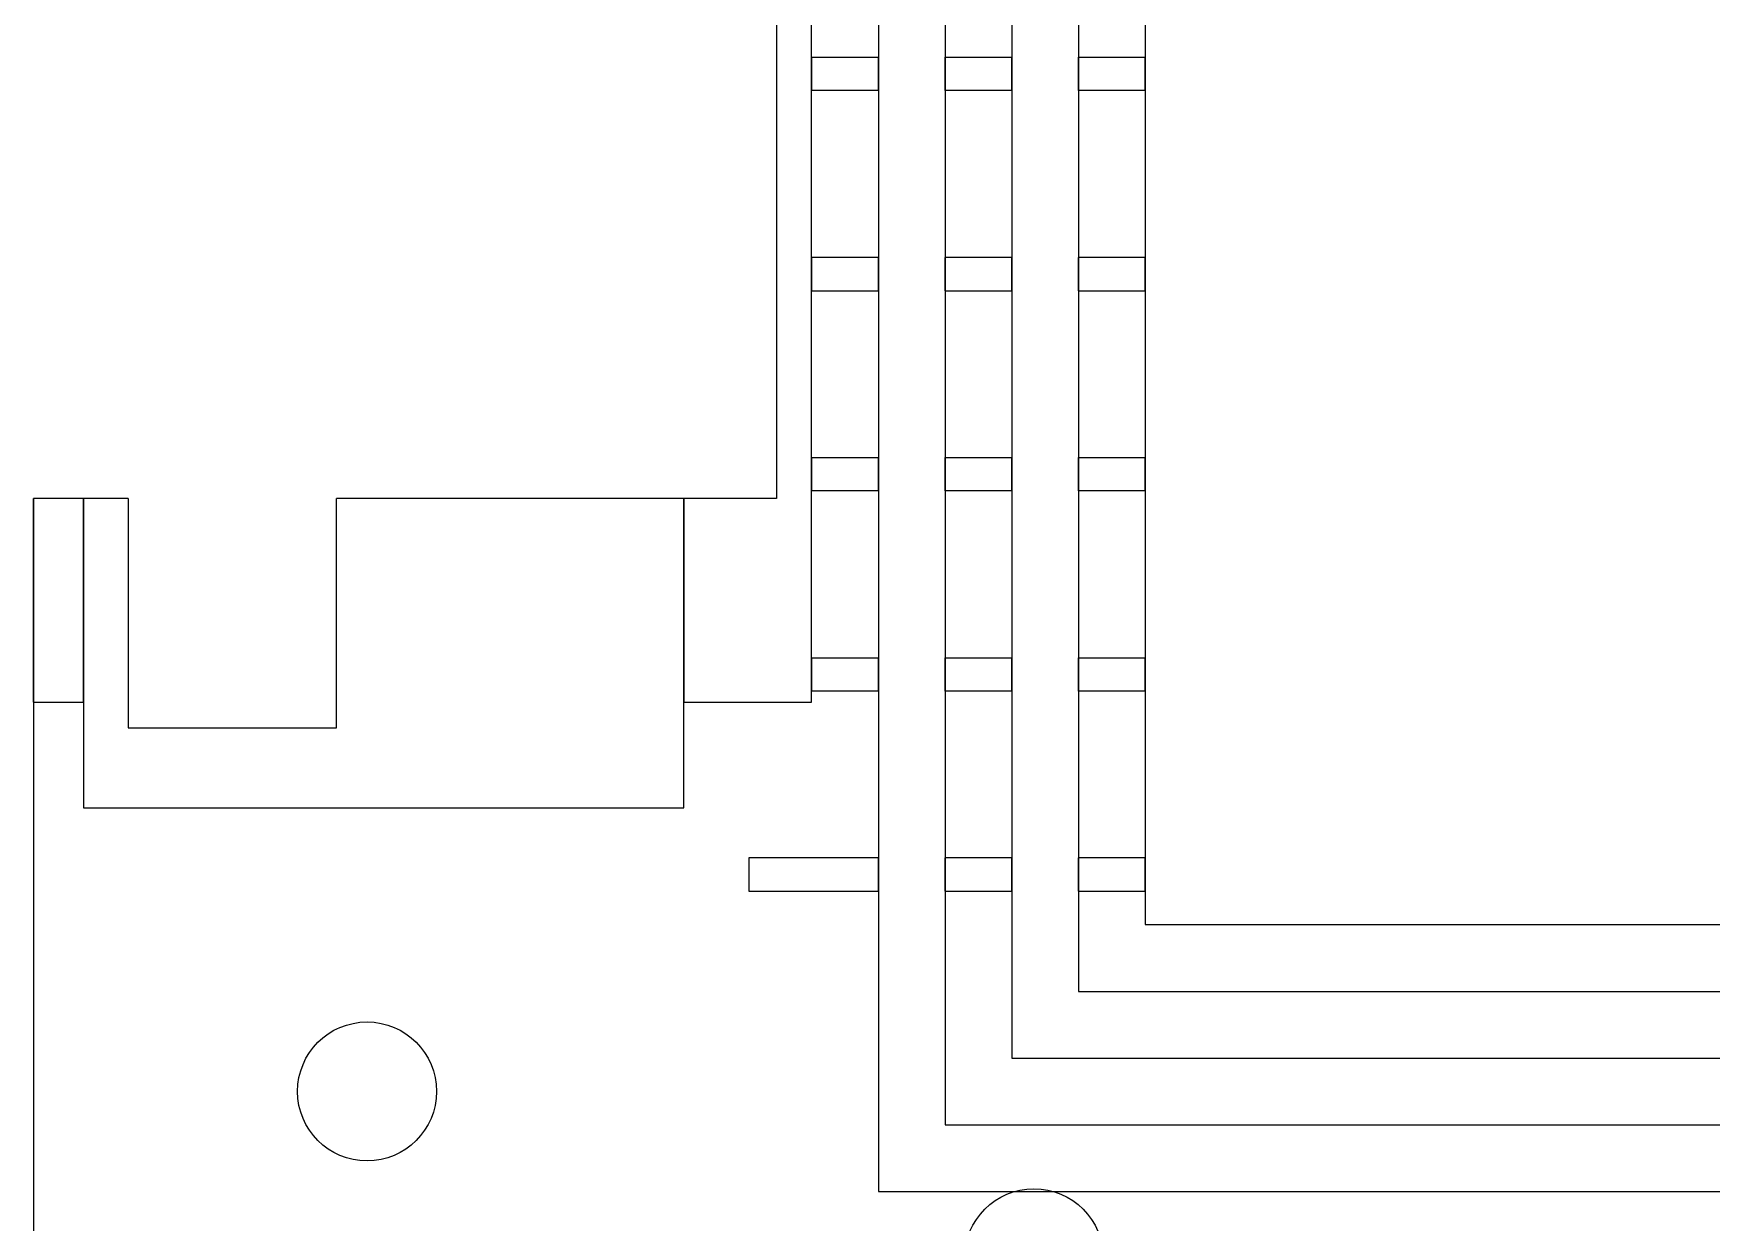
# Model space of a CAD drawing. Header units: millimetres. Extents: x -35 to 26, y -14 to 63.
# Drawn here: x -35 to -4.81, y 17.64 to 39.03 of the extents above; entities that cross this region are included whole.
import ezdxf

# ---------------------------------------------------------------- set-up
doc = ezdxf.new("R2010")
doc.units = ezdxf.units.MM
doc.layers.add('Body', color=7, linetype='CONTINUOUS')

msp = doc.modelspace()

# ---------------------------------------------------------------- linework, layer by layer
at = {"layer": 'Body'}
for p, q in [((-19.8, 57.8), (-19.8, 18.2)), ((-19.8, 57.8), (-19.8, 18.2)), ((-19.8, 57.8, 14), (-19.8, 18.2, 14)), ((-19.8, 57.8, 14), (-19.8, 18.2, 14)), ((-18.6, 56.6, 14), (-18.6, 19.4, 14)), ((-18.6, 56.6), (-18.6, 19.4)), ((-18.6, 56.6, 14), (-18.6, 19.4, 14)), ((-18.6, 56.6), (-18.6, 19.4)), ((-17.4, 55.4), (-17.4, 20.6)), ((-17.4, 55.4), (-17.4, 20.6)), ((-17.4, 55.4, 14), (-17.4, 20.6, 14)), ((-17.4, 55.4, 14), (-17.4, 20.6, 14)), ((-16.2, 54.2), (-16.2, 21.8)), ((-16.2, 54.2, 14), (-16.2, 21.8, 14)), ((-16.2, 54.2), (-16.2, 21.8)), ((-16.2, 54.2, 14), (-16.2, 21.8, 14)), ((-15, 53, 14), (-15, 23, 14)), ((-15, 53), (-15, 23)), ((-15, 53, 14), (-15, 23, 14)), ((-15, 53), (-15, 23)), ((-21, 27), (-21, 49)), ((-21, 27), (-21, 49)), ((-21, 27, 22), (-21, 49, 22)), ((-21, 27, 22), (-21, 49, 22)), ((-21.6302, 44.8739, 27), (-21.6302, 30.6658, 27)), ((-21.6302, 44.8739, 22), (-21.6302, 30.6658, 22)), ((-21.6302, 44.8739, 27), (-21.6302, 30.6658, 27)), ((-21.6302, 44.8739, 22), (-21.6302, 30.6658, 22)), ((-21, 38.6, 7), (-21, 38, 7)), ((-21, 38.6, 7), (-21, 38.6, 2)), ((-21, 38.6, 2), (-21, 38, 2)), ((-21, 38.6, 7), (-19.8, 38.6, 7)), ((-21, 38.6, 7), (-21, 38, 7)), ((-21, 38.6, 2), (-19.8, 38.6, 2)), ((-21, 38.6, 7), (-19.8, 38.6, 7)), ((-21, 38.6, 7), (-21, 38.6, 2)), ((-21, 38.6, 2), (-19.8, 38.6, 2)), ((-21, 38.6, 2), (-21, 38, 2)), ((-19.8, 38, 2), (-19.8, 38.6, 2)), ((-19.8, 38.6, 2), (-19.8, 38.6, 7)), ((-19.8, 38, 7), (-19.8, 38.6, 7)), ((-19.8, 38, 7), (-19.8, 38.6, 7)), ((-19.8, 38.6, 2), (-19.8, 38.6, 7)), ((-19.8, 38, 2), (-19.8, 38.6, 2)), ((-18.6, 38, 2), (-18.6, 38.6, 2)), ((-18.6, 38.6, 2), (-18.6, 38.6, 7)), ((-18.6, 38, 7), (-18.6, 38.6, 7)), ((-18.6, 38.6, 2), (-17.4, 38.6, 2)), ((-18.6, 38, 2), (-18.6, 38.6, 2)), ((-18.6, 38.6, 2), (-17.4, 38.6, 2)), ((-18.6, 38.6, 7), (-17.4, 38.6, 7)), ((-18.6, 38.6, 2), (-18.6, 38.6, 7)), ((-18.6, 38.6, 7), (-17.4, 38.6, 7)), ((-18.6, 38, 7), (-18.6, 38.6, 7)), ((-17.4, 38, 2), (-17.4, 38.6, 2)), ((-17.4, 38.6, 2), (-17.4, 38.6, 7)), ((-17.4, 38, 7), (-17.4, 38.6, 7)), ((-17.4, 38, 2), (-17.4, 38.6, 2)), ((-17.4, 38.6, 2), (-17.4, 38.6, 7)), ((-17.4, 38, 7), (-17.4, 38.6, 7)), ((-16.2, 38.6, 2), (-15, 38.6, 2)), ((-16.2, 38, 2), (-16.2, 38.6, 2)), ((-16.2, 38.6, 2), (-15, 38.6, 2)), ((-16.2, 38.6, 7), (-15, 38.6, 7)), ((-16.2, 38.6, 2), (-16.2, 38.6, 7)), ((-16.2, 38.6, 7), (-15, 38.6, 7)), ((-16.2, 38, 7), (-16.2, 38.6, 7)), ((-16.2, 38, 2), (-16.2, 38.6, 2)), ((-16.2, 38.6, 2), (-16.2, 38.6, 7)), ((-16.2, 38, 7), (-16.2, 38.6, 7)), ((-15, 38, 2), (-15, 38.6, 2)), ((-15, 38.6, 2), (-15, 38.6, 7)), ((-15, 38, 7), (-15, 38.6, 7)), ((-15, 38, 2), (-15, 38.6, 2)), ((-15, 38.6, 2), (-15, 38.6, 7)), ((-15, 38, 7), (-15, 38.6, 7)), ((-21, 38, 2), (-21, 38, 7)), ((-19.8, 38, 2), (-21, 38, 2)), ((-21, 38, 2), (-21, 38, 7)), ((-19.8, 38, 7), (-21, 38, 7)), ((-19.8, 38, 7), (-21, 38, 7)), ((-19.8, 38, 2), (-21, 38, 2)), ((-19.8, 38, 7), (-19.8, 38, 2)), ((-19.8, 38, 7), (-19.8, 38, 2)), ((-18.6, 38, 7), (-18.6, 38, 2)), ((-17.4, 38, 2), (-18.6, 38, 2)), ((-18.6, 38, 7), (-18.6, 38, 2)), ((-17.4, 38, 7), (-18.6, 38, 7)), ((-17.4, 38, 2), (-18.6, 38, 2)), ((-17.4, 38, 7), (-18.6, 38, 7)), ((-17.4, 38, 7), (-17.4, 38, 2)), ((-17.4, 38, 7), (-17.4, 38, 2)), ((-15, 38, 2), (-16.2, 38, 2)), ((-16.2, 38, 7), (-16.2, 38, 2)), ((-15, 38, 7), (-16.2, 38, 7)), ((-15, 38, 2), (-16.2, 38, 2)), ((-15, 38, 7), (-16.2, 38, 7)), ((-16.2, 38, 7), (-16.2, 38, 2)), ((-15, 38, 7), (-15, 38, 2)), ((-15, 38, 7), (-15, 38, 2)), ((-21, 35, 7), (-21, 34.4, 7)), ((-21, 35, 2), (-21, 35, 7)), ((-21, 35, 2), (-21, 34.4, 2)), ((-19.8, 35, 7), (-21, 35, 7)), ((-21, 35, 7), (-21, 34.4, 7)), ((-19.8, 35, 2), (-21, 35, 2)), ((-21, 35, 2), (-21, 35, 7)), ((-19.8, 35, 7), (-21, 35, 7)), ((-19.8, 35, 2), (-21, 35, 2)), ((-21, 35, 2), (-21, 34.4, 2)), ((-19.8, 34.4, 2), (-19.8, 35, 2)), ((-19.8, 35, 7), (-19.8, 35, 2)), ((-19.8, 34.4, 7), (-19.8, 35, 7)), ((-19.8, 34.4, 7), (-19.8, 35, 7)), ((-19.8, 35, 7), (-19.8, 35, 2)), ((-19.8, 34.4, 2), (-19.8, 35, 2)), ((-18.6, 34.4, 2), (-18.6, 35, 2)), ((-18.6, 35, 7), (-18.6, 35, 2)), ((-18.6, 34.4, 7), (-18.6, 35, 7)), ((-17.4, 35, 2), (-18.6, 35, 2)), ((-18.6, 34.4, 2), (-18.6, 35, 2)), ((-17.4, 35, 2), (-18.6, 35, 2)), ((-18.6, 35, 7), (-18.6, 35, 2)), ((-17.4, 35, 7), (-18.6, 35, 7)), ((-17.4, 35, 7), (-18.6, 35, 7)), ((-18.6, 34.4, 7), (-18.6, 35, 7)), ((-17.4, 34.4, 2), (-17.4, 35, 2)), ((-17.4, 35, 7), (-17.4, 35, 2)), ((-17.4, 34.4, 7), (-17.4, 35, 7)), ((-17.4, 34.4, 2), (-17.4, 35, 2)), ((-17.4, 35, 7), (-17.4, 35, 2)), ((-17.4, 34.4, 7), (-17.4, 35, 7)), ((-15, 35, 2), (-16.2, 35, 2)), ((-16.2, 34.4, 2), (-16.2, 35, 2)), ((-15, 35, 2), (-16.2, 35, 2)), ((-16.2, 35, 7), (-16.2, 35, 2)), ((-15, 35, 7), (-16.2, 35, 7)), ((-15, 35, 7), (-16.2, 35, 7)), ((-16.2, 34.4, 7), (-16.2, 35, 7)), ((-16.2, 34.4, 2), (-16.2, 35, 2)), ((-16.2, 35, 7), (-16.2, 35, 2)), ((-16.2, 34.4, 7), (-16.2, 35, 7)), ((-15, 34.4, 2), (-15, 35, 2)), ((-15, 35, 7), (-15, 35, 2)), ((-15, 34.4, 7), (-15, 35, 7)), ((-15, 34.4, 2), (-15, 35, 2)), ((-15, 35, 7), (-15, 35, 2)), ((-15, 34.4, 7), (-15, 35, 7)), ((-21, 34.4, 7), (-21, 34.4, 2)), ((-21, 34.4, 7), (-19.8, 34.4, 7)), ((-21, 34.4, 2), (-19.8, 34.4, 2)), ((-21, 34.4, 2), (-19.8, 34.4, 2)), ((-21, 34.4, 7), (-19.8, 34.4, 7)), ((-21, 34.4, 7), (-21, 34.4, 2)), ((-19.8, 34.4, 2), (-19.8, 34.4, 7)), ((-19.8, 34.4, 2), (-19.8, 34.4, 7)), ((-18.6, 34.4, 2), (-18.6, 34.4, 7)), ((-18.6, 34.4, 2), (-17.4, 34.4, 2)), ((-18.6, 34.4, 7), (-17.4, 34.4, 7)), ((-18.6, 34.4, 2), (-17.4, 34.4, 2)), ((-18.6, 34.4, 7), (-17.4, 34.4, 7)), ((-18.6, 34.4, 2), (-18.6, 34.4, 7)), ((-17.4, 34.4, 2), (-17.4, 34.4, 7)), ((-17.4, 34.4, 2), (-17.4, 34.4, 7)), ((-16.2, 34.4, 2), (-15, 34.4, 2)), ((-16.2, 34.4, 7), (-15, 34.4, 7)), ((-16.2, 34.4, 2), (-15, 34.4, 2)), ((-16.2, 34.4, 7), (-15, 34.4, 7)), ((-16.2, 34.4, 2), (-16.2, 34.4, 7)), ((-16.2, 34.4, 2), (-16.2, 34.4, 7)), ((-15, 34.4, 2), (-15, 34.4, 7)), ((-15, 34.4, 2), (-15, 34.4, 7)), ((-21, 31.4, 7), (-21, 30.8, 7)), ((-21, 31.4, 7), (-21, 31.4, 2)), ((-21, 31.4, 2), (-21, 30.8, 2)), ((-21, 31.4, 7), (-19.8, 31.4, 7)), ((-21, 31.4, 7), (-21, 30.8, 7)), ((-21, 31.4, 2), (-19.8, 31.4, 2)), ((-21, 31.4, 7), (-19.8, 31.4, 7)), ((-21, 31.4, 7), (-21, 31.4, 2)), ((-21, 31.4, 2), (-19.8, 31.4, 2)), ((-21, 31.4, 2), (-21, 30.8, 2)), ((-19.8, 30.8, 2), (-19.8, 31.4, 2)), ((-19.8, 31.4, 2), (-19.8, 31.4, 7)), ((-19.8, 30.8, 7), (-19.8, 31.4, 7)), ((-19.8, 30.8, 7), (-19.8, 31.4, 7)), ((-19.8, 31.4, 2), (-19.8, 31.4, 7)), ((-19.8, 30.8, 2), (-19.8, 31.4, 2)), ((-18.6, 30.8, 2), (-18.6, 31.4, 2)), ((-18.6, 31.4, 2), (-18.6, 31.4, 7)), ((-18.6, 30.8, 7), (-18.6, 31.4, 7)), ((-18.6, 31.4, 2), (-17.4, 31.4, 2)), ((-18.6, 30.8, 2), (-18.6, 31.4, 2)), ((-18.6, 31.4, 2), (-17.4, 31.4, 2)), ((-18.6, 31.4, 7), (-17.4, 31.4, 7)), ((-18.6, 31.4, 2), (-18.6, 31.4, 7)), ((-18.6, 31.4, 7), (-17.4, 31.4, 7)), ((-18.6, 30.8, 7), (-18.6, 31.4, 7)), ((-17.4, 30.8, 2), (-17.4, 31.4, 2)), ((-17.4, 31.4, 2), (-17.4, 31.4, 7)), ((-17.4, 30.8, 7), (-17.4, 31.4, 7)), ((-17.4, 30.8, 2), (-17.4, 31.4, 2)), ((-17.4, 31.4, 2), (-17.4, 31.4, 7)), ((-17.4, 30.8, 7), (-17.4, 31.4, 7)), ((-16.2, 31.4, 2), (-15, 31.4, 2)), ((-16.2, 30.8, 2), (-16.2, 31.4, 2)), ((-16.2, 31.4, 2), (-15, 31.4, 2)), ((-16.2, 31.4, 7), (-15, 31.4, 7)), ((-16.2, 31.4, 2), (-16.2, 31.4, 7)), ((-16.2, 31.4, 7), (-15, 31.4, 7)), ((-16.2, 30.8, 7), (-16.2, 31.4, 7)), ((-16.2, 30.8, 2), (-16.2, 31.4, 2)), ((-16.2, 31.4, 2), (-16.2, 31.4, 7)), ((-16.2, 30.8, 7), (-16.2, 31.4, 7)), ((-15, 30.8, 2), (-15, 31.4, 2)), ((-15, 31.4, 2), (-15, 31.4, 7)), ((-15, 30.8, 7), (-15, 31.4, 7)), ((-15, 30.8, 2), (-15, 31.4, 2)), ((-15, 31.4, 2), (-15, 31.4, 7)), ((-15, 30.8, 7), (-15, 31.4, 7)), ((-21, 30.8, 2), (-21, 30.8, 7)), ((-19.8, 30.8, 2), (-21, 30.8, 2)), ((-21, 30.8, 2), (-21, 30.8, 7)), ((-19.8, 30.8, 7), (-21, 30.8, 7)), ((-19.8, 30.8, 7), (-21, 30.8, 7)), ((-19.8, 30.8, 2), (-21, 30.8, 2)), ((-19.8, 30.8, 7), (-19.8, 30.8, 2)), ((-19.8, 30.8, 7), (-19.8, 30.8, 2)), ((-18.6, 30.8, 7), (-18.6, 30.8, 2)), ((-17.4, 30.8, 2), (-18.6, 30.8, 2)), ((-18.6, 30.8, 7), (-18.6, 30.8, 2)), ((-17.4, 30.8, 7), (-18.6, 30.8, 7)), ((-17.4, 30.8, 2), (-18.6, 30.8, 2)), ((-17.4, 30.8, 7), (-18.6, 30.8, 7)), ((-17.4, 30.8, 7), (-17.4, 30.8, 2)), ((-17.4, 30.8, 7), (-17.4, 30.8, 2)), ((-15, 30.8, 2), (-16.2, 30.8, 2)), ((-16.2, 30.8, 7), (-16.2, 30.8, 2)), ((-15, 30.8, 7), (-16.2, 30.8, 7)), ((-15, 30.8, 2), (-16.2, 30.8, 2)), ((-15, 30.8, 7), (-16.2, 30.8, 7)), ((-16.2, 30.8, 7), (-16.2, 30.8, 2)), ((-15, 30.8, 7), (-15, 30.8, 2)), ((-15, 30.8, 7), (-15, 30.8, 2)), ((-35, 30.6658, 27), (-35, 15.8, 27)), ((-33.297, 30.6658, 27), (-35, 30.6658, 27)), ((-35, 30.6658, 27), (-35, 30.6658, 22)), ((-35, 27, 22), (-35, 30.6658, 22)), ((-35, 30.6658, 27), (-35, 15.8, 27)), ((-34.1, 30.6658, 22), (-35, 30.6658, 22)), ((-35, 30.6658, 27), (-35, 30.6658, 22)), ((-33.297, 30.6658, 27), (-35, 30.6658, 27)), ((-34.1, 30.6658, 22), (-35, 30.6658, 22)), ((-35, 27, 22), (-35, 30.6658, 22)), ((-34.1, 30.6658, 25.8), (-34.1, 30.6658, 22)), ((-34.1, 27, 22), (-34.1, 30.6658, 22)), ((-34.1, 30.6658, 25.8), (-34.1, 25.1, 25.8)), ((-33.297, 30.6658, 25.8), (-34.1, 30.6658, 25.8)), ((-34.1, 30.6658, 25.8), (-34.1, 30.6658, 22)), ((-33.297, 30.6658, 25.8), (-34.1, 30.6658, 25.8)), ((-34.1, 30.6658, 25.8), (-34.1, 25.1, 25.8)), ((-34.1, 27, 22), (-34.1, 30.6658, 22)), ((-33.297, 30.6658, 27), (-33.297, 26.5402, 27)), ((-33.297, 30.6658, 25.8), (-33.297, 26.5402, 25.8)), ((-33.297, 30.6658, 27), (-33.297, 26.5402, 27)), ((-33.297, 30.6658, 25.8), (-33.297, 30.6658, 27)), ((-33.297, 30.6658, 25.8), (-33.297, 30.6658, 27)), ((-33.297, 30.6658, 25.8), (-33.297, 26.5402, 25.8)), ((-29.5466, 26.5402, 27), (-29.5466, 30.6658, 27)), ((-21.6302, 30.6658, 27), (-29.5466, 30.6658, 27)), ((-23.3, 30.6658, 25.8), (-29.5466, 30.6658, 25.8)), ((-29.5466, 30.6658, 25.8), (-29.5466, 30.6658, 27)), ((-21.6302, 30.6658, 27), (-29.5466, 30.6658, 27)), ((-29.5466, 26.5402, 25.8), (-29.5466, 30.6658, 25.8)), ((-29.5466, 30.6658, 25.8), (-29.5466, 30.6658, 27)), ((-29.5466, 26.5402, 27), (-29.5466, 30.6658, 27)), ((-23.3, 30.6658, 25.8), (-29.5466, 30.6658, 25.8)), ((-29.5466, 26.5402, 25.8), (-29.5466, 30.6658, 25.8)), ((-23.3, 30.6658, 22), (-23.3, 27, 22)), ((-23.3, 30.6658, 22), (-23.3, 30.6658, 25.8)), ((-23.3, 25.1, 25.8), (-23.3, 30.6658, 25.8)), ((-21.6302, 30.6658, 22), (-23.3, 30.6658, 22)), ((-23.3, 30.6658, 22), (-23.3, 30.6658, 25.8)), ((-21.6302, 30.6658, 22), (-23.3, 30.6658, 22)), ((-23.3, 30.6658, 22), (-23.3, 27, 22)), ((-23.3, 25.1, 25.8), (-23.3, 30.6658, 25.8)), ((-21.6302, 30.6658, 22), (-21.6302, 30.6658, 27)), ((-21.6302, 30.6658, 22), (-21.6302, 30.6658, 27)), ((-21, 27.8, 7), (-21, 27.8, 2)), ((-21, 27.8, 2), (-21, 27.2, 2)), ((-21, 27.8, 7), (-21, 27.2, 7)), ((-21, 27.8, 2), (-19.8, 27.8, 2)), ((-21, 27.8, 7), (-19.8, 27.8, 7)), ((-21, 27.8, 7), (-21, 27.8, 2)), ((-21, 27.8, 2), (-21, 27.2, 2)), ((-21, 27.8, 2), (-19.8, 27.8, 2)), ((-21, 27.8, 7), (-21, 27.2, 7)), ((-21, 27.8, 7), (-19.8, 27.8, 7)), ((-19.8, 27.8, 2), (-19.8, 27.8, 7)), ((-19.8, 27.2, 7), (-19.8, 27.8, 7)), ((-19.8, 27.2, 2), (-19.8, 27.8, 2)), ((-19.8, 27.8, 2), (-19.8, 27.8, 7)), ((-19.8, 27.2, 2), (-19.8, 27.8, 2)), ((-19.8, 27.2, 7), (-19.8, 27.8, 7)), ((-18.6, 27.8, 2), (-18.6, 27.8, 7)), ((-18.6, 27.2, 7), (-18.6, 27.8, 7)), ((-18.6, 27.2, 2), (-18.6, 27.8, 2)), ((-18.6, 27.8, 2), (-17.4, 27.8, 2)), ((-18.6, 27.8, 7), (-17.4, 27.8, 7)), ((-18.6, 27.8, 2), (-18.6, 27.8, 7)), ((-18.6, 27.2, 7), (-18.6, 27.8, 7)), ((-18.6, 27.8, 7), (-17.4, 27.8, 7)), ((-18.6, 27.2, 2), (-18.6, 27.8, 2)), ((-18.6, 27.8, 2), (-17.4, 27.8, 2)), ((-17.4, 27.8, 2), (-17.4, 27.8, 7)), ((-17.4, 27.2, 7), (-17.4, 27.8, 7)), ((-17.4, 27.2, 2), (-17.4, 27.8, 2)), ((-17.4, 27.8, 2), (-17.4, 27.8, 7)), ((-17.4, 27.2, 7), (-17.4, 27.8, 7)), ((-17.4, 27.2, 2), (-17.4, 27.8, 2)), ((-16.2, 27.8, 2), (-15, 27.8, 2)), ((-16.2, 27.8, 7), (-15, 27.8, 7)), ((-16.2, 27.8, 2), (-16.2, 27.8, 7)), ((-16.2, 27.2, 7), (-16.2, 27.8, 7)), ((-16.2, 27.8, 7), (-15, 27.8, 7)), ((-16.2, 27.2, 2), (-16.2, 27.8, 2)), ((-16.2, 27.8, 2), (-15, 27.8, 2)), ((-16.2, 27.8, 2), (-16.2, 27.8, 7)), ((-16.2, 27.2, 7), (-16.2, 27.8, 7)), ((-16.2, 27.2, 2), (-16.2, 27.8, 2)), ((-15, 27.8, 2), (-15, 27.8, 7)), ((-15, 27.2, 7), (-15, 27.8, 7)), ((-15, 27.2, 2), (-15, 27.8, 2)), ((-15, 27.8, 2), (-15, 27.8, 7)), ((-15, 27.2, 7), (-15, 27.8, 7)), ((-15, 27.2, 2), (-15, 27.8, 2)), ((-21, 27.2, 2), (-21, 27.2, 7)), ((-19.8, 27.2, 2), (-21, 27.2, 2)), ((-19.8, 27.2, 2), (-21, 27.2, 2)), ((-21, 27.2, 2), (-21, 27.2, 7)), ((-19.8, 27.2, 7), (-21, 27.2, 7)), ((-19.8, 27.2, 7), (-21, 27.2, 7)), ((-19.8, 27.2, 7), (-19.8, 27.2, 2)), ((-19.8, 27.2, 7), (-19.8, 27.2, 2)), ((-18.6, 27.2, 7), (-18.6, 27.2, 2)), ((-17.4, 27.2, 7), (-18.6, 27.2, 7)), ((-17.4, 27.2, 2), (-18.6, 27.2, 2)), ((-18.6, 27.2, 7), (-18.6, 27.2, 2)), ((-17.4, 27.2, 7), (-18.6, 27.2, 7)), ((-17.4, 27.2, 2), (-18.6, 27.2, 2)), ((-17.4, 27.2, 7), (-17.4, 27.2, 2)), ((-17.4, 27.2, 7), (-17.4, 27.2, 2)), ((-15, 27.2, 7), (-16.2, 27.2, 7)), ((-15, 27.2, 2), (-16.2, 27.2, 2)), ((-16.2, 27.2, 7), (-16.2, 27.2, 2)), ((-15, 27.2, 7), (-16.2, 27.2, 7)), ((-15, 27.2, 2), (-16.2, 27.2, 2)), ((-16.2, 27.2, 7), (-16.2, 27.2, 2)), ((-15, 27.2, 7), (-15, 27.2, 2)), ((-15, 27.2, 7), (-15, 27.2, 2)), ((-35, 27), (-35, 15.8)), ((-35, 27), (-34.1, 27)), ((-35, 27), (-34.1, 27)), ((-35, 27, 22), (-34.1, 27, 22)), ((-35, 27), (-35, 27, 22)), ((-35, 27), (-35, 27, 22)), ((-35, 27), (-35, 15.8)), ((-35, 27, 22), (-34.1, 27, 22)), ((-34.1, 27), (-34.1, 25.1)), ((-34.1, 27), (-34.1, 27, 22)), ((-34.1, 27), (-34.1, 25.1)), ((-34.1, 27), (-34.1, 27, 22)), ((-23.3, 25.1), (-23.3, 27)), ((-23.3, 27), (-21, 27)), ((-23.3, 27), (-21, 27)), ((-23.3, 27, 22), (-21, 27, 22)), ((-23.3, 27, 22), (-23.3, 27)), ((-23.3, 25.1), (-23.3, 27)), ((-23.3, 27, 22), (-23.3, 27)), ((-23.3, 27, 22), (-21, 27, 22)), ((-21, 27), (-21, 27, 22)), ((-21, 27), (-21, 27, 22)), ((-33.297, 26.5402, 27), (-29.5466, 26.5402, 27)), ((-33.297, 26.5402, 25.8), (-29.5466, 26.5402, 25.8)), ((-33.297, 26.5402, 27), (-29.5466, 26.5402, 27)), ((-33.297, 26.5402, 25.8), (-33.297, 26.5402, 27)), ((-33.297, 26.5402, 25.8), (-33.297, 26.5402, 27)), ((-33.297, 26.5402, 25.8), (-29.5466, 26.5402, 25.8)), ((-29.5466, 26.5402, 25.8), (-29.5466, 26.5402, 27)), ((-29.5466, 26.5402, 25.8), (-29.5466, 26.5402, 27)), ((-34.1, 25.1), (-23.3, 25.1)), ((-34.1, 25.1), (-34.1, 25.1, 25.8)), ((-34.1, 25.1, 25.8), (-23.3, 25.1, 25.8)), ((-34.1, 25.1), (-23.3, 25.1)), ((-34.1, 25.1), (-34.1, 25.1, 25.8)), ((-34.1, 25.1, 25.8), (-23.3, 25.1, 25.8)), ((-23.3, 25.1), (-23.3, 25.1, 25.8)), ((-23.3, 25.1), (-23.3, 25.1, 25.8)), ((-19.8, 24.2, 7), (-22.1313, 24.2, 7)), ((-22.1313, 24.2, 7), (-22.1313, 23.6, 7)), ((-19.8, 24.2, 2), (-22.1313, 24.2, 2)), ((-22.1313, 24.2, 2), (-22.1313, 23.6, 2)), ((-19.8, 24.2, 2), (-22.1313, 24.2, 2)), ((-22.1313, 24.2, 2), (-22.1313, 24.2, 7)), ((-19.8, 24.2, 7), (-22.1313, 24.2, 7)), ((-22.1313, 24.2, 2), (-22.1313, 24.2, 7)), ((-22.1313, 24.2, 7), (-22.1313, 23.6, 7)), ((-22.1313, 24.2, 2), (-22.1313, 23.6, 2)), ((-19.8, 23.6, 7), (-19.8, 24.2, 7)), ((-19.8, 23.6, 2), (-19.8, 24.2, 2)), ((-19.8, 24.2, 7), (-19.8, 24.2, 2)), ((-19.8, 23.6, 7), (-19.8, 24.2, 7)), ((-19.8, 23.6, 2), (-19.8, 24.2, 2)), ((-19.8, 24.2, 7), (-19.8, 24.2, 2)), ((-18.6, 23.6, 7), (-18.6, 24.2, 7)), ((-18.6, 23.6, 2), (-18.6, 24.2, 2)), ((-18.6, 24.2, 7), (-18.6, 24.2, 2)), ((-17.4, 24.2, 7), (-18.6, 24.2, 7)), ((-18.6, 23.6, 7), (-18.6, 24.2, 7)), ((-17.4, 24.2, 2), (-18.6, 24.2, 2)), ((-18.6, 23.6, 2), (-18.6, 24.2, 2)), ((-17.4, 24.2, 2), (-18.6, 24.2, 2)), ((-18.6, 24.2, 7), (-18.6, 24.2, 2)), ((-17.4, 24.2, 7), (-18.6, 24.2, 7)), ((-17.4, 23.6, 7), (-17.4, 24.2, 7)), ((-17.4, 23.6, 2), (-17.4, 24.2, 2)), ((-17.4, 24.2, 7), (-17.4, 24.2, 2)), ((-17.4, 23.6, 7), (-17.4, 24.2, 7)), ((-17.4, 23.6, 2), (-17.4, 24.2, 2)), ((-17.4, 24.2, 7), (-17.4, 24.2, 2)), ((-15, 24.2, 7), (-16.2, 24.2, 7)), ((-16.2, 23.6, 7), (-16.2, 24.2, 7)), ((-15, 24.2, 2), (-16.2, 24.2, 2)), ((-16.2, 23.6, 2), (-16.2, 24.2, 2)), ((-15, 24.2, 2), (-16.2, 24.2, 2)), ((-16.2, 24.2, 7), (-16.2, 24.2, 2)), ((-15, 24.2, 7), (-16.2, 24.2, 7)), ((-16.2, 23.6, 7), (-16.2, 24.2, 7)), ((-16.2, 23.6, 2), (-16.2, 24.2, 2)), ((-16.2, 24.2, 7), (-16.2, 24.2, 2)), ((-15, 23.6, 7), (-15, 24.2, 7)), ((-15, 23.6, 2), (-15, 24.2, 2)), ((-15, 24.2, 7), (-15, 24.2, 2)), ((-15, 23.6, 7), (-15, 24.2, 7)), ((-15, 23.6, 2), (-15, 24.2, 2)), ((-15, 24.2, 7), (-15, 24.2, 2)), ((-22.1313, 23.6, 7), (-19.8, 23.6, 7)), ((-22.1313, 23.6, 2), (-19.8, 23.6, 2)), ((-22.1313, 23.6, 7), (-19.8, 23.6, 7)), ((-22.1313, 23.6, 2), (-22.1313, 23.6, 7)), ((-22.1313, 23.6, 2), (-19.8, 23.6, 2)), ((-22.1313, 23.6, 2), (-22.1313, 23.6, 7)), ((-19.8, 23.6, 2), (-19.8, 23.6, 7)), ((-19.8, 23.6, 2), (-19.8, 23.6, 7)), ((-18.6, 23.6, 2), (-18.6, 23.6, 7)), ((-18.6, 23.6, 7), (-17.4, 23.6, 7)), ((-18.6, 23.6, 2), (-17.4, 23.6, 2)), ((-18.6, 23.6, 7), (-17.4, 23.6, 7)), ((-18.6, 23.6, 2), (-18.6, 23.6, 7)), ((-18.6, 23.6, 2), (-17.4, 23.6, 2)), ((-17.4, 23.6, 2), (-17.4, 23.6, 7)), ((-17.4, 23.6, 2), (-17.4, 23.6, 7)), ((-16.2, 23.6, 7), (-15, 23.6, 7)), ((-16.2, 23.6, 2), (-15, 23.6, 2)), ((-16.2, 23.6, 7), (-15, 23.6, 7)), ((-16.2, 23.6, 2), (-16.2, 23.6, 7)), ((-16.2, 23.6, 2), (-15, 23.6, 2)), ((-16.2, 23.6, 2), (-16.2, 23.6, 7)), ((-15, 23.6, 2), (-15, 23.6, 7)), ((-15, 23.6, 2), (-15, 23.6, 7)), ((-15, 23, 14), (15, 23, 14)), ((-15, 23), (-15, 23, 14)), ((-15, 23), (-15, 23, 14)), ((-15, 23, 14), (15, 23, 14)), ((-15, 23), (15, 23)), ((-15, 23), (15, 23)), ((-16.2, 21.8), (16.2, 21.8)), ((-16.2, 21.8, 14), (16.2, 21.8, 14)), ((-16.2, 21.8), (-16.2, 21.8, 14)), ((-16.2, 21.8), (-16.2, 21.8, 14)), ((-16.2, 21.8, 14), (16.2, 21.8, 14)), ((-16.2, 21.8), (16.2, 21.8)), ((-17.4, 20.6), (17.4, 20.6)), ((-17.4, 20.6), (-17.4, 20.6, 14)), ((-17.4, 20.6, 14), (17.4, 20.6, 14)), ((-17.4, 20.6), (17.4, 20.6)), ((-17.4, 20.6), (-17.4, 20.6, 14)), ((-17.4, 20.6, 14), (17.4, 20.6, 14)), ((-30.25, 20), (-30.25, 20, 27)), ((-30.25, 20), (-30.25, 20, 27)), ((-18.6, 19.4, 14), (18.6, 19.4, 14)), ((-18.6, 19.4), (-18.6, 19.4, 14)), ((-18.6, 19.4), (-18.6, 19.4, 14)), ((-18.6, 19.4, 14), (18.6, 19.4, 14)), ((-18.6, 19.4), (18.6, 19.4)), ((-18.6, 19.4), (18.6, 19.4)), ((-19.8, 18.2), (19.8, 18.2)), ((-19.8, 18.2), (-19.8, 18.2, 14)), ((-19.8, 18.2, 14), (19.8, 18.2, 14)), ((-19.8, 18.2), (19.8, 18.2)), ((-19.8, 18.2), (-19.8, 18.2, 14)), ((-19.8, 18.2, 14), (19.8, 18.2, 14))]:
    msp.add_line(p, q, dxfattribs=at)
for centre in [(-29, 20), (-29, 20), (-29, 20), (-29, 20), (-17, 17), (-17, 17)]:
    msp.add_circle(centre, 1.25, dxfattribs=at)

doc.saveas('drawing.dxf')
